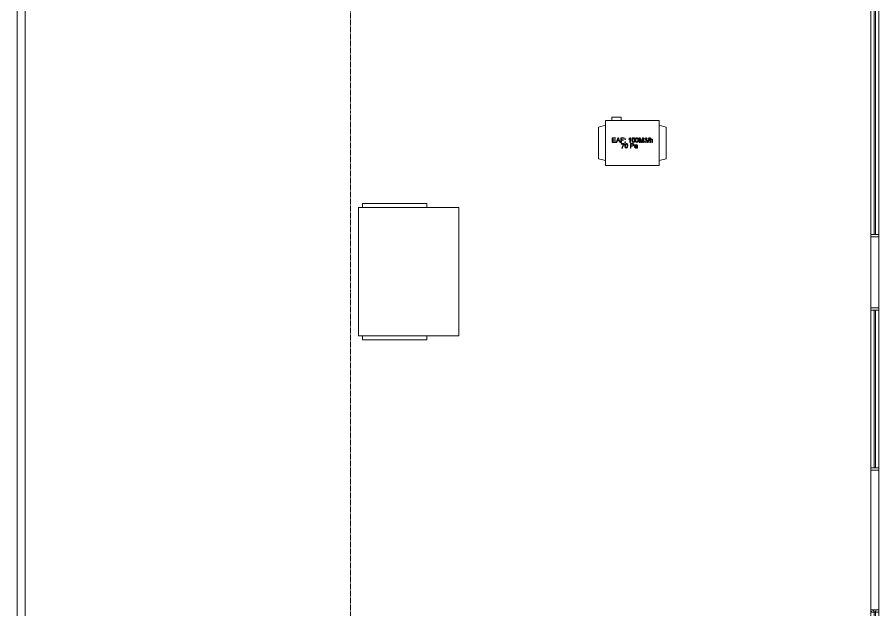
# Model space of a CAD drawing. Header units: millimetres. Extents: x -21807 to 22087, y 36760 to 60640.
# Drawn here: x 8789 to 14251, y 53122 to 56881 of the extents above; entities that cross this region are included whole.
import ezdxf

# ---------------------------------------------------------------- set-up
doc = ezdxf.new("R2010")
doc.units = ezdxf.units.MM
doc.linetypes.add('Grid Line', pattern=[22.225, 12.7, -3.175, 3.175, -3.175])
doc.layers.add('A-FLOR', color=7, linetype='Continuous', lineweight=9, true_color=0x007f00)
doc.layers.add('A-GLAZ', color=7, linetype='Continuous', lineweight=9, true_color=0x00007f)
for name, color, linetype, lineweight in [('A-WALL', 7, 'Continuous', 9), ('M-EQPM', 7, 'Continuous', 5), ('S-GRID', 7, 'Continuous', 9)]:
    doc.layers.add(name, color=color, linetype=linetype, lineweight=lineweight)

# ---------------------------------------------------------------- blocks, each defined once
blk = doc.blocks.new('AK_OViewTuongPanel - 2000x1200-1198638-MẶT BẰNG HỆ THỐNG GIÓ CẤP AHU')
at = {"layer": 'A-GLAZ', "color": 9, "lineweight": 13, "true_color": 0xaaaad4}
for p, q in [((-1015, 25), (-1015, -25)), ((-1000, 25), (-1015, 25)), ((-1015, -25), (-1015, 25)), ((-1015, 25), (1015, 25)), ((-1000, -25), (-1000, 25)), ((1000, 25), (-1000, 25)), ((-1000, 25), (-1000, -25)), ((1000, 5), (-1000, 5)), ((-1000, 5), (-1000, -5)), ((-1000, -5), (-1000, 5)), ((-1000, 5), (1000, 5)), ((1015, 25), (1000, 25)), ((1000, 25), (1000, -25)), ((1000, -25), (1000, 25)), ((1000, -5), (1000, 5)), ((1000, 5), (1000, -5)), ((1015, -25), (1015, 25)), ((1015, 25), (1015, -25)), ((-1015, -25), (-1000, -25)), ((1015, -25), (-1015, -25)), ((-1000, -5), (1000, -5)), ((1000, -5), (-1000, -5)), ((-1000, -25), (1000, -25)), ((1000, -25), (1015, -25))]:
    blk.add_line(p, q, dxfattribs=at)
blk = doc.blocks.new('AK_OViewTuongPanel - 1000x1200-1199073-MẶT BẰNG HỆ THỐNG GIÓ CẤP AHU')
at = {"layer": 'A-GLAZ', "true_color": 0xaaaaaa}
h = blk.add_hatch(dxfattribs=at)
h.set_pattern_fill('FP_1', color=253, style=0, pattern_type=2)
h.set_pattern_definition([(307.5, (-54521.94, 12426.41), (107.6708, 3.52028), [7.376, -77.561, 7.376, -87.62, -90.805]), (307.5, (-54521.94, 12426.41), (107.6708, 3.52028), [-179.934, 7.376, -83.429]), (277.5, (-54521.94, 12426.41), (157.70153, -98.89488), [7.376, -38.445, 7.376, -69.179, -29.337]), (277.5, (-54521.94, 12426.41), (157.70153, -98.89488), [-122.377, 7.376, -21.961]), (237.5, (-54521.94, 12495.14), (0.31631, -174.01878), [7.376, -20.564, 7.376, -93.208, -131.318]), (237.5, (-54521.94, 12495.14), (0.31631, -174.01878), [-128.524, 7.376, -123.942]), (227.5, (-54521.94, 12495.14), (49.0445, -167.9829), [7.376, -6.594, 7.376, -58.562, -75.438]), (227.5, (-54521.94, 12495.14), (49.0445, -167.9829), [-79.908, 7.376, -68.062])])
h.paths.add_polyline_path([(-515, 25), (-515, -25), (-500, -25), (-500, 25)])
h.paths.add_polyline_path([(500, 25), (500, -25), (515, -25), (515, 25)])
at = {"layer": 'A-GLAZ', "color": 9, "lineweight": 13, "true_color": 0xaaaad4}
for p, q in [((-515, 25), (515, 25)), ((-515, -25), (-515, 25)), ((-515, 25), (-515, -25)), ((-500, 25), (-515, 25)), ((-500, 25), (-500, -25)), ((500, 25), (-500, 25)), ((-500, -25), (-500, 25)), ((500, 5), (-500, 5)), ((-500, 5), (-500, -5)), ((-500, -5), (-500, 5)), ((-500, 5), (500, 5)), ((500, -25), (500, 25)), ((515, 25), (500, 25)), ((500, 25), (500, -25)), ((500, -5), (500, 5)), ((500, 5), (500, -5)), ((515, 25), (515, -25)), ((515, -25), (515, 25)), ((515, -25), (-515, -25)), ((-515, -25), (-500, -25)), ((-500, -5), (500, -5)), ((500, -5), (-500, -5)), ((-500, -25), (500, -25)), ((500, -25), (515, -25))]:
    blk.add_line(p, q, dxfattribs=at)
blk = doc.blocks.new('AK_OViewTuongPanel - 2000x1200-V28-MẶT BẰNG HỆ THỐNG GIÓ CẤP AHU')
at = {"layer": 'A-GLAZ', "true_color": 0xaaaaaa}
h = blk.add_hatch(dxfattribs=at)
h.set_pattern_fill('FP_17', color=253, style=0, pattern_type=2)
h.set_pattern_definition([(307.5, (-52106.94, 12426.41), (107.6708, 3.52028), [7.376, -77.561, 7.376, -87.62, -90.805]), (307.5, (-52106.94, 12426.41), (107.6708, 3.52028), [-179.934, 7.376, -83.429]), (277.5, (-52106.94, 12426.41), (157.70153, -98.89488), [7.376, -38.445, 7.376, -69.179, -29.337]), (277.5, (-52106.94, 12426.41), (157.70153, -98.89488), [-122.377, 7.376, -21.961]), (237.5, (-52106.94, 12495.14), (0.31631, -174.01878), [7.376, -20.564, 7.376, -93.208, -131.318]), (237.5, (-52106.94, 12495.14), (0.31631, -174.01878), [-128.524, 7.376, -123.942]), (227.5, (-52106.94, 12495.14), (49.0445, -167.9829), [7.376, -6.594, 7.376, -58.562, -75.438]), (227.5, (-52106.94, 12495.14), (49.0445, -167.9829), [-79.908, 7.376, -68.062])])
h.paths.add_polyline_path([(-1015, -25), (-1000, -25), (-1000, 25), (-1015, 25)])
h.paths.add_polyline_path([(1000, -25), (1015, -25), (1015, 25), (1000, 25)])
at = {"layer": 'A-GLAZ', "color": 9, "lineweight": 13, "true_color": 0xaaaad4}
for p, q in [((-1015, 25), (-1015, -25)), ((-1000, 25), (-1015, 25)), ((-1015, -25), (-1015, 25)), ((-1015, 25), (1015, 25)), ((-1000, -25), (-1000, 25)), ((1000, 25), (-1000, 25)), ((-1000, 25), (-1000, -25)), ((1000, 5), (-1000, 5)), ((-1000, 5), (-1000, -5)), ((-1000, -5), (-1000, 5)), ((-1000, 5), (1000, 5)), ((1015, 25), (1000, 25)), ((1000, 25), (1000, -25)), ((1000, -25), (1000, 25)), ((1000, -5), (1000, 5)), ((1000, 5), (1000, -5)), ((1015, -25), (1015, 25)), ((1015, 25), (1015, -25)), ((-1015, -25), (-1000, -25)), ((1015, -25), (-1015, -25)), ((-1000, -5), (1000, -5)), ((1000, -5), (-1000, -5)), ((-1000, -25), (1000, -25)), ((1000, -25), (1015, -25))]:
    blk.add_line(p, q, dxfattribs=at)
blk = doc.blocks.new('AK-SGS-M3-A_rvt-1-MẶT BẰNG HỆ THỐNG GIÓ CẤP AHU')
at = {"layer": 'A-WALL', "color": 253, "lineweight": 13, "true_color": 0xaaaaaa}
for p, q in [((8788.9, 58136.9), (8788.9, 45066.9)), ((14251.4, 45016.9), (14251.4, 58166.9)), ((8788.9, 58116.9), (8788.9, 45066.9)), ((14201.4, 58116.9), (14201.4, 49851.9)), ((8838.9, 45066.9), (8838.9, 57756.9)), ((8838.9, 45066.9), (8838.9, 57756.9)), ((14201.4, 55486.9), (14201.4, 57516.9)), ((14251.4, 57516.9), (14251.4, 55486.9)), ((14251.4, 55486.9), (14201.4, 55486.9)), ((14201.4, 55486.9), (14201.4, 55036.9)), ((14251.4, 55486.9), (14201.4, 55486.9)), ((14251.4, 55036.9), (14251.4, 55486.9)), ((14201.4, 55036.9), (14251.4, 55036.9)), ((14201.4, 55036.9), (14251.4, 55036.9)), ((14201.4, 54006.9), (14201.4, 55036.9)), ((14251.4, 55036.9), (14251.4, 54006.9)), ((14251.4, 54006.9), (14201.4, 54006.9)), ((14201.4, 54006.9), (14201.4, 53121.9)), ((14251.4, 54006.9), (14201.4, 54006.9)), ((14251.4, 53121.9), (14251.4, 54006.9)), ((14201.4, 53121.9), (14251.4, 53121.9)), ((14201.4, 53121.9), (14251.4, 53121.9))]:
    blk.add_line(p, q, dxfattribs=at)
at = {"layer": 'A-GLAZ', "color": 9, "lineweight": 13, "true_color": 0xaaaad4}
for name, p, rotation in [('AK_OViewTuongPanel - 2000x1200-1198638-MẶT BẰNG HỆ THỐNG GIÓ CẤP AHU', (14226.4, 56501.9), 269.9999999999999), ('AK_OViewTuongPanel - 1000x1200-1199073-MẶT BẰNG HỆ THỐNG GIÓ CẤP AHU', (14226.4, 54521.9), 89.99999999999993), ('AK_OViewTuongPanel - 2000x1200-V28-MẶT BẰNG HỆ THỐNG GIÓ CẤP AHU', (14226.4, 52106.9), 89.99999999999993)]:
    blk.add_blockref(name, p, dxfattribs=dict(at, rotation=rotation))
blk = doc.blocks.new('AHU Filter - Panel - Angle - For 3 Square Feet of Coil-2285276-MẶT BẰNG HỆ THỐNG GIÓ CẤP AHU')
at = {"layer": 'M-EQPM'}
for p, q in [((406.4, 635), (-406.4, 635)), ((-406.4, 635), (-406.4, 0)), ((-406.4, 0), (-406.4, 635)), ((-406.4, 635), (406.4, 635)), ((-406.4, 635), (406.4, 635)), ((-406.4, 635), (-406.4, 0)), ((406.4, 0), (406.4, 635)), ((406.4, 635), (406.4, 0)), ((406.4, 635), (406.4, 0)), ((-431.8, 25.4), (-431.8, 431.8)), ((-431.8, 431.8), (-431.8, 25.4)), ((-431.8, 431.8), (-406.4, 431.8)), ((-431.8, 431.8), (-406.4, 431.8)), ((-431.8, 431.8), (-431.8, 25.4)), ((-431.8, 431.8), (-406.4, 431.8)), ((-406.4, 25.4), (-406.4, 431.8)), ((-406.4, 431.8), (-406.4, 25.4)), ((406.4, 25.4), (406.4, 431.8)), ((406.4, 431.8), (406.4, 25.4)), ((406.4, 431.8), (431.8, 431.8)), ((406.4, 431.8), (431.8, 431.8)), ((406.4, 431.8), (431.8, 431.8)), ((431.8, 25.4), (431.8, 431.8)), ((431.8, 431.8), (431.8, 25.4)), ((431.8, 431.8), (431.8, 25.4)), ((-406.4, 25.4), (-431.8, 25.4)), ((-431.8, 25.4), (-406.4, 25.4)), ((-431.8, 25.4), (-406.4, 25.4)), ((431.8, 25.4), (406.4, 25.4)), ((406.4, 25.4), (431.8, 25.4)), ((406.4, 25.4), (431.8, 25.4)), ((-406.4, 0), (406.4, 0)), ((406.4, 0), (-406.4, 0)), ((-406.4, 0), (406.4, 0))]:
    blk.add_line(p, q, dxfattribs=at)
blk = doc.blocks.new('03_DSC_VA_Fan _inline_ - QUẠT CẤP HỘP-2126226-MẶT BẰNG HỆ THỐNG GIÓ CẤP AHU')
at = {"layer": 'M-EQPM'}
for p, q in [((-215, 100), (-170.2, 112.5)), ((-215, 100), (-170.2, 112.5)), ((170.2, 142.5), (-170.2, 142.5)), ((-170.2, 142.5), (-170.2, -142.5)), ((-170.2, -142.5), (-170.2, 142.5)), ((-170.2, 142.5), (170.2, 142.5)), ((-70.2, 162.5), (-130.2, 162.5)), ((-130.2, 162.5), (-130.2, 142.5)), ((-130.2, 142.5), (-130.2, 162.5)), ((-130.2, 162.5), (-70.2, 162.5)), ((-130.2, 142.5), (-70.2, 142.5)), ((-70.2, 142.5), (-130.2, 142.5)), ((-70.2, 142.5), (-70.2, 162.5)), ((-70.2, 162.5), (-70.2, 142.5)), ((170.2, -142.5), (170.2, 142.5)), ((170.2, 142.5), (170.2, -142.5)), ((170.2, 112.5), (215, 100)), ((170.2, 112.5), (215, 100)), ((-215, 71), (-215, 100)), ((-215, -100), (-215, 100)), ((-215, -71), (-215, 71)), ((215, 100), (215, 71)), ((215, 100), (215, -100)), ((215, 71), (215, -71)), ((-105.9, 32.8), (-127.2, 32.8)), ((-127.2, 32.8), (-127.2, 3.2)), ((-127.2, 3.2), (-105.5, 3.2)), ((-123.5, 20.3), (-123.5, 29.1)), ((-123.5, 29.1), (-105.9, 29.1)), ((-106.8, 20.3), (-123.5, 20.3)), ((-123.5, 6.9), (-123.5, 16.6)), ((-123.5, 16.6), (-106.8, 16.6)), ((-105.5, 6.9), (-123.5, 6.9)), ((-106.8, 16.6), (-106.8, 20.3)), ((-105.9, 29.1), (-105.9, 32.8)), ((-105.5, 3.2), (-105.5, 6.9)), ((-91.6, 32.8), (-103.4, 3.2)), ((-103.4, 3.2), (-99.5, 3.2)), ((-99.5, 3.2), (-96.1, 12.5)), ((-96.1, 12.5), (-83.9, 12.5)), ((-94.7, 16.2), (-91.8, 24.1)), ((-85.3, 16.2), (-94.7, 16.2)), ((-91.8, 24.1), (-90, 29.1)), ((-88.4, 32.8), (-91.6, 32.8)), ((-90, 29.1), (-87.9, 23.4)), ((-76.6, 3.2), (-88.4, 32.8)), ((-87.9, 23.4), (-85.3, 16.2)), ((-83.9, 12.5), (-80.5, 3.2)), ((-80.5, 3.2), (-76.6, 3.2)), ((-52.8, 32.8), (-72.7, 32.8)), ((-72.7, 32.8), (-72.7, 3.2)), ((-72.7, 3.2), (-69, 3.2)), ((-69, 20.3), (-69, 29.1)), ((-69, 29.1), (-52.8, 29.1)), ((-55.2, 20.3), (-69, 20.3)), ((-69, 3.2), (-69, 16.6)), ((-69, 16.6), (-55.2, 16.6)), ((-55.2, 16.6), (-55.2, 20.3)), ((-52.8, 29.1), (-52.8, 32.8)), ((-43.6, 24.9), (-47.3, 24.9)), ((-47.3, 24.9), (-47.3, 21.2)), ((-47.3, 21.2), (-43.6, 21.2)), ((-43.6, 6.9), (-47.3, 6.9)), ((-47.3, 6.9), (-47.3, 3.2)), ((-47.3, 3.2), (-43.6, 3.2)), ((-43.6, 21.2), (-43.6, 24.9)), ((-43.6, 3.2), (-43.6, 6.9)), ((-17.9, 28.8), (-23.3, 25.4)), ((-23.3, 25.4), (-23.3, 21.9)), ((-23.3, 21.9), (-19.4, 23.8)), ((-19.4, 23.8), (-15.9, 26.2)), ((-14.6, 32.8), (-17.9, 28.8)), ((-15.9, 26.2), (-15.9, 3.2)), ((-15.9, 3.2), (-12.2, 3.2)), ((-12.2, 32.8), (-14.6, 32.8)), ((-12.2, 3.2), (-12.2, 32.8)), ((-2.4, 26.3), (-3.5, 17.8)), ((-3.5, 17.8), (-0.5, 5.6)), ((0.8, 31.2), (-2.4, 26.3)), ((-0.5, 5.6), (6.2, 2.8)), ((0.2, 17.8), (2, 27.1)), ((2, 8.6), (0.2, 17.8)), ((6.2, 32.8), (0.8, 31.2)), ((2, 27.1), (6.2, 29.1)), ((6.2, 6.5), (2, 8.6)), ((10.5, 31.8), (6.2, 32.8)), ((6.2, 29.1), (10.6, 26.8)), ((10.5, 8.6), (6.2, 6.5)), ((6.2, 2.8), (11.6, 4.4)), ((13.5, 29.1), (10.5, 31.8)), ((12.2, 17.8), (10.5, 8.6)), ((10.6, 26.8), (12.2, 17.8)), ((11.6, 4.4), (14.8, 9.3)), ((15.3, 24.7), (13.5, 29.1)), ((14.8, 9.3), (15.9, 17.8)), ((15.9, 17.8), (15.3, 24.7)), ((20.2, 26.3), (19.2, 17.8)), ((19.2, 17.8), (22.1, 5.6)), ((23.5, 31.2), (20.2, 26.3)), ((22.1, 5.6), (28.8, 2.8)), ((22.8, 17.8), (24.6, 27.1)), ((24.6, 8.6), (22.8, 17.8)), ((28.8, 32.8), (23.5, 31.2)), ((24.6, 27.1), (28.8, 29.1)), ((28.8, 6.5), (24.6, 8.6)), ((33.2, 31.8), (28.8, 32.8)), ((28.8, 29.1), (33.2, 26.8)), ((33.1, 8.6), (28.8, 6.5)), ((28.8, 2.8), (34.3, 4.4)), ((34.8, 17.8), (33.1, 8.6)), ((36.1, 29.1), (33.2, 31.8)), ((33.2, 26.8), (34.8, 17.8)), ((34.3, 4.4), (37.5, 9.3)), ((37.9, 24.7), (36.1, 29.1)), ((37.5, 9.3), (38.5, 17.8)), ((38.5, 17.8), (37.9, 24.7)), ((49.5, 32.8), (43.2, 32.8)), ((43.2, 32.8), (43.2, 3.2)), ((43.2, 3.2), (46.8, 3.2)), ((46.8, 3.2), (46.8, 29.1)), ((46.8, 29.1), (54.3, 3.2)), ((55.6, 11.9), (49.5, 32.8)), ((54.3, 3.2), (59.3, 3.2)), ((56.8, 7.6), (55.6, 11.9)), ((58.1, 12.3), (56.8, 7.6)), ((64, 32.8), (58.1, 12.3)), ((59.3, 3.2), (66.7, 29.1)), ((70.4, 32.8), (64, 32.8)), ((66.7, 29.1), (66.7, 3.2)), ((66.7, 3.2), (70.4, 3.2)), ((70.4, 3.2), (70.4, 32.8)), ((79.2, 11.5), (75.5, 11.1)), ((75.5, 11.1), (78.4, 5.1)), ((78.9, 30.7), (75.9, 24.9)), ((75.9, 24.9), (79.6, 24.5)), ((78.4, 5.1), (84.9, 2.8)), ((84.8, 32.8), (78.9, 30.7)), ((81.2, 7.7), (79.2, 11.5)), ((79.6, 24.5), (81.4, 27.9)), ((85, 6.5), (81.2, 7.7)), ((81.4, 27.9), (84.9, 29.1)), ((83.1, 20.8), (82.7, 17.1)), ((82.7, 17.1), (85.3, 17.5)), ((87.9, 21.8), (83.1, 20.8)), ((89.3, 31.8), (84.8, 32.8)), ((84.9, 29.1), (88.4, 27.9)), ((84.9, 2.8), (92, 5.5)), ((89.5, 8.1), (85, 6.5)), ((85.3, 17.5), (89.5, 16)), ((89.8, 25), (87.9, 21.8)), ((88.4, 27.9), (89.8, 25)), ((92.4, 29), (89.3, 31.8)), ((89.4, 19.4), (92.4, 21.9)), ((93.4, 16.9), (89.4, 19.4)), ((89.5, 16), (91.2, 12.2)), ((91.2, 12.2), (89.5, 8.1)), ((92, 5.5), (94.8, 12.1)), ((93.5, 25.3), (92.4, 29)), ((92.4, 21.9), (93.5, 25.3)), ((94.8, 12.1), (93.4, 16.9)), ((104.5, 32.8), (96.2, 3.2)), ((96.2, 3.2), (99.6, 3.2)), ((99.6, 3.2), (107.9, 32.8)), ((107.9, 32.8), (104.5, 32.8)), ((114.2, 32.8), (110.5, 32.8)), ((110.5, 32.8), (110.5, 3.2)), ((110.5, 3.2), (114.2, 3.2)), ((114.2, 21.9), (114.2, 32.8)), ((120.7, 25.4), (114.2, 21.9)), ((114.2, 14.8), (114.8, 18.6)), ((114.2, 3.2), (114.2, 14.8)), ((114.8, 18.6), (116.9, 20.9)), ((116.9, 20.9), (119.9, 21.7)), ((119.9, 21.7), (123.2, 20.5)), ((124.8, 24.4), (120.7, 25.4)), ((123.2, 20.5), (124.4, 16.6)), ((124.4, 16.6), (124.4, 3.2)), ((124.4, 3.2), (128.1, 3.2)), ((127.3, 21.8), (124.8, 24.4)), ((128.1, 17), (127.3, 21.8)), ((128.1, 3.2), (128.1, 17)), ((-51.5, -4.2), (-70.8, -4.2)), ((-70.8, -4.2), (-70.8, -7.8)), ((-70.8, -7.8), (-55.2, -7.8)), ((-64.8, -24.9), (-66.2, -33.2)), ((-66.2, -33.2), (-62.5, -33.2)), ((-60.7, -15.5), (-64.8, -24.9)), ((-62.5, -33.2), (-61.2, -25.2)), ((-61.2, -25.2), (-57, -15.1)), ((-55.2, -7.8), (-60.7, -15.5)), ((-57, -15.1), (-51.5, -7.1)), ((-51.5, -7.1), (-51.5, -4.2)), ((-47.1, -10.2), (-48.2, -18.7)), ((-48.2, -18.7), (-45.3, -30.9)), ((-43.9, -5.3), (-47.1, -10.2)), ((-45.3, -30.9), (-38.5, -33.7)), ((-44.5, -18.7), (-42.8, -9.4)), ((-42.8, -27.9), (-44.5, -18.7)), ((-38.5, -3.7), (-43.9, -5.3)), ((-42.8, -9.4), (-38.6, -7.4)), ((-38.5, -30), (-42.8, -27.9)), ((-38.6, -7.4), (-34.2, -9.6)), ((-34.2, -4.6), (-38.5, -3.7)), ((-34.3, -27.9), (-38.5, -30)), ((-38.5, -33.7), (-33.1, -32.1)), ((-32.5, -18.7), (-34.3, -27.9)), ((-31.2, -7.4), (-34.2, -4.6)), ((-34.2, -9.6), (-32.5, -18.7)), ((-33.1, -32.1), (-29.9, -27.2)), ((-29.5, -11.8), (-31.2, -7.4)), ((-29.9, -27.2), (-28.8, -18.7)), ((-28.8, -18.7), (-29.5, -11.8)), ((-1.7, -3.7), (-12.7, -3.7)), ((-12.7, -3.7), (-12.7, -33.2)), ((-12.7, -33.2), (-9, -33.2)), ((-9, -17.5), (-9, -7.4)), ((-9, -7.4), (-1.4, -7.4)), ((-1.3, -17.5), (-9, -17.5)), ((-9, -33.2), (-9, -21.2)), ((-9, -21.2), (-1.5, -21.2)), ((2.7, -4), (-1.7, -3.7)), ((-1.5, -21.2), (7.1, -18.6)), ((-1.4, -7.4), (2.3, -7.6)), ((4.2, -16.2), (-1.3, -17.5)), ((2.3, -7.6), (4.8, -9.3)), ((6.3, -5.4), (2.7, -4)), ((5.8, -12.4), (4.2, -16.2)), ((4.8, -9.3), (5.8, -12.4)), ((8.6, -8.2), (6.3, -5.4)), ((7.1, -18.6), (9.5, -12.2)), ((9.5, -12.2), (8.6, -8.2)), ((13.9, -24.5), (13.2, -27.5)), ((13.2, -27.5), (15, -31.9)), ((15.2, -13.9), (13.6, -17.5)), ((13.6, -17.5), (17.3, -18)), ((15.7, -22.4), (13.9, -24.5)), ((15, -31.9), (20.4, -33.7)), ((18.4, -11.8), (15.2, -13.9)), ((18.3, -21.2), (15.7, -22.4)), ((17.3, -18), (19.1, -15.5)), ((17.4, -25.8), (18.8, -24.8)), ((17.9, -29.2), (17.4, -25.8)), ((21.2, -30), (17.9, -29.2)), ((21.5, -20.7), (18.3, -21.2)), ((23.3, -11.1), (18.4, -11.8)), ((18.8, -24.8), (22, -24.2)), ((19.1, -15.5), (22.8, -14.8)), ((20.4, -33.7), (24.3, -33)), ((24.9, -29.1), (21.2, -30)), ((27.9, -19.4), (21.5, -20.7)), ((22, -24.2), (27.9, -23.6)), ((22.8, -14.8), (26.9, -15.8)), ((27.8, -11.7), (23.3, -11.1)), ((24.3, -33), (27.9, -30.5)), ((27.3, -27), (24.9, -29.1)), ((26.9, -15.8), (27.9, -19.4)), ((27.9, -23.6), (27.3, -27)), ((30.3, -13.4), (27.8, -11.7)), ((27.9, -30.5), (28.8, -33.2)), ((28.8, -33.2), (32.5, -33.2)), ((31.4, -15.9), (30.3, -13.4)), ((31.6, -19.1), (31.4, -15.9)), ((31.6, -23.7), (31.6, -19.1)), ((31.8, -30.1), (31.6, -23.7)), ((32.5, -33.2), (31.8, -30.1)), ((-215, -100), (-215, -71)), ((-170.2, -112.5), (-215, -100)), ((-215, -100), (-170.2, -112.5)), ((170.2, -112.5), (215, -100)), ((215, -100), (170.2, -112.5)), ((215, -71), (215, -100)), ((-170.2, -142.5), (170.2, -142.5)), ((170.2, -142.5), (-170.2, -142.5)), ((-127.2, -142.5), (-105.5, -142.5)), ((-105.9, -142.5), (-127.2, -142.5)), ((-105.5, -142.5), (-123.5, -142.5)), ((-123.5, -142.5), (-106.8, -142.5)), ((-106.8, -142.5), (-123.5, -142.5)), ((-123.5, -142.5), (-105.9, -142.5)), ((-103.4, -142.5), (-99.5, -142.5)), ((-91.6, -142.5), (-103.4, -142.5)), ((-99.5, -142.5), (-96.1, -142.5)), ((-96.1, -142.5), (-83.9, -142.5)), ((-94.7, -142.5), (-91.8, -142.5)), ((-85.3, -142.5), (-94.7, -142.5)), ((-91.8, -142.5), (-90, -142.5)), ((-88.4, -142.5), (-91.6, -142.5)), ((-90, -142.5), (-87.9, -142.5)), ((-76.6, -142.5), (-88.4, -142.5)), ((-87.9, -142.5), (-85.3, -142.5)), ((-83.9, -142.5), (-80.5, -142.5)), ((-80.5, -142.5), (-76.6, -142.5)), ((-72.7, -142.5), (-69, -142.5)), ((-52.8, -142.5), (-72.7, -142.5)), ((-69, -142.5), (-55.2, -142.5)), ((-55.2, -142.5), (-69, -142.5)), ((-69, -142.5), (-52.8, -142.5)), ((-47.3, -142.5), (-43.6, -142.5)), ((-43.6, -142.5), (-47.3, -142.5)), ((-47.3, -142.5), (-43.6, -142.5)), ((-43.6, -142.5), (-47.3, -142.5)), ((-17.9, -142.5), (-23.3, -142.5)), ((-23.3, -142.5), (-19.4, -142.5)), ((-22.6, -142.5), (-6.9, -142.5)), ((-3.2, -142.5), (-22.6, -142.5)), ((-19.4, -142.5), (-15.9, -142.5)), ((-16.5, -142.5), (-18, -142.5)), ((-18, -142.5), (-14.3, -142.5)), ((-14.6, -142.5), (-17.9, -142.5)), ((-12.5, -142.5), (-16.5, -142.5)), ((-15.9, -142.5), (-12.2, -142.5)), ((-12.2, -142.5), (-14.6, -142.5)), ((-14.3, -142.5), (-12.9, -142.5)), ((-12.9, -142.5), (-8.7, -142.5)), ((-6.9, -142.5), (-12.5, -142.5)), ((-8.7, -142.5), (-3.2, -142.5)), ((-3.5, -142.5), (-0.5, -142.5)), ((-2.4, -142.5), (-3.5, -142.5)), ((0.8, -142.5), (-2.4, -142.5)), ((-0.5, -142.5), (6.2, -142.5)), ((0, -142.5), (2.9, -142.5)), ((1.1, -142.5), (0, -142.5)), ((0.2, -142.5), (2, -142.5)), ((2, -142.5), (0.2, -142.5)), ((6.2, -142.5), (0.8, -142.5)), ((4.3, -142.5), (1.1, -142.5)), ((2, -142.5), (6.2, -142.5)), ((6.2, -142.5), (2, -142.5)), ((2.9, -142.5), (9.7, -142.5)), ((3.7, -142.5), (5.5, -142.5)), ((5.4, -142.5), (3.7, -142.5)), ((9.7, -142.5), (4.3, -142.5)), ((9.7, -142.5), (5.4, -142.5)), ((5.5, -142.5), (9.6, -142.5)), ((6.2, -142.5), (11.6, -142.5)), ((10.5, -142.5), (6.2, -142.5)), ((6.2, -142.5), (10.6, -142.5)), ((10.5, -142.5), (6.2, -142.5)), ((9.6, -142.5), (14, -142.5)), ((9.7, -142.5), (15.1, -142.5)), ((14, -142.5), (9.7, -142.5)), ((14, -142.5), (9.7, -142.5)), ((13.5, -142.5), (10.5, -142.5)), ((12.2, -142.5), (10.5, -142.5)), ((10.6, -142.5), (12.2, -142.5)), ((11.6, -142.5), (14.8, -142.5)), ((15.3, -142.5), (13.5, -142.5)), ((17, -142.5), (14, -142.5)), ((14, -142.5), (15.7, -142.5)), ((15.7, -142.5), (14, -142.5)), ((14.8, -142.5), (15.9, -142.5)), ((15.1, -142.5), (18.3, -142.5)), ((15.9, -142.5), (15.3, -142.5)), ((18.7, -142.5), (17, -142.5)), ((18.3, -142.5), (19.4, -142.5)), ((19.4, -142.5), (18.7, -142.5)), ((19.2, -142.5), (22.1, -142.5)), ((20.2, -142.5), (19.2, -142.5)), ((23.5, -142.5), (20.2, -142.5)), ((22.1, -142.5), (28.8, -142.5)), ((22.8, -142.5), (24.6, -142.5)), ((24.6, -142.5), (22.8, -142.5)), ((28.8, -142.5), (23.5, -142.5)), ((24.6, -142.5), (28.8, -142.5)), ((28.8, -142.5), (24.6, -142.5)), ((28.8, -142.5), (34.3, -142.5)), ((33.2, -142.5), (28.8, -142.5)), ((28.8, -142.5), (33.2, -142.5)), ((33.1, -142.5), (28.8, -142.5)), ((34.8, -142.5), (33.1, -142.5)), ((36.1, -142.5), (33.2, -142.5)), ((33.2, -142.5), (34.8, -142.5)), ((34.3, -142.5), (37.5, -142.5)), ((35.5, -142.5), (39.2, -142.5)), ((46.5, -142.5), (35.5, -142.5)), ((37.9, -142.5), (36.1, -142.5)), ((37.5, -142.5), (38.5, -142.5)), ((38.5, -142.5), (37.9, -142.5)), ((39.2, -142.5), (46.7, -142.5)), ((39.2, -142.5), (46.9, -142.5)), ((47, -142.5), (39.2, -142.5)), ((43.2, -142.5), (46.8, -142.5)), ((49.5, -142.5), (43.2, -142.5)), ((50.9, -142.5), (46.5, -142.5)), ((46.7, -142.5), (55.3, -142.5)), ((46.8, -142.5), (54.3, -142.5)), ((46.9, -142.5), (50.6, -142.5)), ((52.4, -142.5), (47, -142.5)), ((55.6, -142.5), (49.5, -142.5)), ((50.6, -142.5), (53.1, -142.5)), ((54.5, -142.5), (50.9, -142.5)), ((54, -142.5), (52.4, -142.5)), ((53.1, -142.5), (54, -142.5)), ((54.3, -142.5), (59.3, -142.5)), ((56.8, -142.5), (54.5, -142.5)), ((55.3, -142.5), (57.7, -142.5)), ((56.8, -142.5), (55.6, -142.5)), ((58.1, -142.5), (56.8, -142.5)), ((57.7, -142.5), (56.8, -142.5)), ((64, -142.5), (58.1, -142.5)), ((59.3, -142.5), (66.7, -142.5)), ((62.1, -142.5), (61.4, -142.5)), ((61.4, -142.5), (63.3, -142.5)), ((63.4, -142.5), (61.8, -142.5)), ((61.8, -142.5), (65.5, -142.5)), ((63.9, -142.5), (62.1, -142.5)), ((63.3, -142.5), (68.6, -142.5)), ((66.7, -142.5), (63.4, -142.5)), ((66.5, -142.5), (63.9, -142.5)), ((70.4, -142.5), (64, -142.5)), ((65.5, -142.5), (67.3, -142.5)), ((66.2, -142.5), (65.6, -142.5)), ((65.6, -142.5), (67, -142.5)), ((69.4, -142.5), (66.2, -142.5)), ((69.7, -142.5), (66.5, -142.5)), ((66.7, -142.5), (70.4, -142.5)), ((71.5, -142.5), (66.7, -142.5)), ((67, -142.5), (70.2, -142.5)), ((67.3, -142.5), (71.1, -142.5)), ((68.6, -142.5), (72.6, -142.5)), ((73.1, -142.5), (69.4, -142.5)), ((76.1, -142.5), (69.7, -142.5)), ((70.2, -142.5), (76.1, -142.5)), ((71.1, -142.5), (75.1, -142.5)), ((76, -142.5), (71.5, -142.5)), ((72.6, -142.5), (76.2, -142.5)), ((75.5, -142.5), (73.1, -142.5)), ((75.1, -142.5), (76.1, -142.5)), ((75.5, -142.5), (78.4, -142.5)), ((79.2, -142.5), (75.5, -142.5)), ((76.1, -142.5), (75.5, -142.5)), ((78.9, -142.5), (75.9, -142.5)), ((75.9, -142.5), (79.6, -142.5)), ((78.5, -142.5), (76, -142.5)), ((76.2, -142.5), (77.1, -142.5)), ((77.1, -142.5), (80.8, -142.5)), ((78.4, -142.5), (84.9, -142.5)), ((79.7, -142.5), (78.5, -142.5)), ((84.8, -142.5), (78.9, -142.5)), ((81.2, -142.5), (79.2, -142.5)), ((79.6, -142.5), (81.4, -142.5)), ((79.8, -142.5), (79.7, -142.5)), ((80, -142.5), (79.8, -142.5)), ((80.8, -142.5), (80, -142.5)), ((85, -142.5), (81.2, -142.5)), ((81.4, -142.5), (84.9, -142.5)), ((83.1, -142.5), (82.7, -142.5)), ((82.7, -142.5), (85.3, -142.5)), ((87.9, -142.5), (83.1, -142.5)), ((89.3, -142.5), (84.8, -142.5)), ((84.9, -142.5), (92, -142.5)), ((84.9, -142.5), (88.4, -142.5)), ((89.5, -142.5), (85, -142.5)), ((85.3, -142.5), (89.5, -142.5)), ((89.8, -142.5), (87.9, -142.5)), ((88.4, -142.5), (89.8, -142.5)), ((92.4, -142.5), (89.3, -142.5)), ((93.4, -142.5), (89.4, -142.5)), ((89.4, -142.5), (92.4, -142.5)), ((89.5, -142.5), (91.2, -142.5)), ((91.2, -142.5), (89.5, -142.5)), ((92, -142.5), (94.8, -142.5)), ((92.4, -142.5), (93.5, -142.5)), ((93.5, -142.5), (92.4, -142.5)), ((94.8, -142.5), (93.4, -142.5)), ((96.2, -142.5), (99.6, -142.5)), ((104.5, -142.5), (96.2, -142.5)), ((99.6, -142.5), (107.9, -142.5)), ((107.9, -142.5), (104.5, -142.5)), ((110.5, -142.5), (114.2, -142.5)), ((114.2, -142.5), (110.5, -142.5)), ((114.2, -142.5), (114.8, -142.5)), ((120.7, -142.5), (114.2, -142.5)), ((114.8, -142.5), (116.9, -142.5)), ((116.9, -142.5), (119.9, -142.5)), ((119.9, -142.5), (123.2, -142.5)), ((124.8, -142.5), (120.7, -142.5)), ((123.2, -142.5), (124.4, -142.5)), ((124.4, -142.5), (128.1, -142.5)), ((127.3, -142.5), (124.8, -142.5)), ((128.1, -142.5), (127.3, -142.5))]:
    blk.add_line(p, q, dxfattribs=at)
at = {"layer": 'M-EQPM', "flags": 128}
for points in [[(-170.2, -112.5), (-170.2, -37.5), (-170.2, 37.5), (-170.2, 112.5)], [(-170.2, 112.5), (-170.2, 37.5), (-170.2, -37.5), (-170.2, -112.5)], [(170.2, -112.5), (170.2, -37.5), (170.2, 37.5), (170.2, 112.5)], [(170.2, 112.5), (170.2, 37.5), (170.2, -37.5), (170.2, -112.5)]]:
    blk.add_lwpolyline(points, dxfattribs=at)
blk = doc.blocks.new('AK-SGS-M3-Hrvt_rvt-1-MẶT BẰNG HỆ THỐNG GIÓ CẤP AHU')
at = {"layer": 'A-FLOR', "color": 9, "true_color": 0xaad4aa}
for p, q in [((14251.4, 58166.9), (14251.4, 45016.9)), ((14251.4, 45016.9), (14251.4, 58166.9))]:
    blk.add_line(p, q, dxfattribs=at)
at = {"layer": 'M-EQPM', "color": 5, "lineweight": 25, "true_color": 0x0000ff}
blk.add_blockref('03_DSC_VA_Fan _inline_ - QUẠT CẤP HỘP-2126226-MẶT BẰNG HỆ THỐNG GIÓ CẤP AHU', (12689.1, 56083.8), dxfattribs=at)
at = {"layer": 'M-EQPM', "color": 5, "lineweight": 25, "true_color": 0x0000ff, "rotation": 270.0000000000001}
blk.add_blockref('AHU Filter - Panel - Angle - For 3 Square Feet of Coil-2285276-MẶT BẰNG HỆ THỐNG GIÓ CẤP AHU', (10953.2, 55267.2), dxfattribs=at)

msp = doc.modelspace()

# ---------------------------------------------------------------- linework, layer by layer
at = {"layer": 'S-GRID', "linetype": 'Grid Line'}
msp.add_line((10901.4, 43361.9), (10901.4, 59870.5), dxfattribs=at)

# ---------------------------------------------------------------- block references
at = {"lineweight": 5}
for name in ['AK-SGS-M3-Hrvt_rvt-1-MẶT BẰNG HỆ THỐNG GIÓ CẤP AHU', 'AK-SGS-M3-A_rvt-1-MẶT BẰNG HỆ THỐNG GIÓ CẤP AHU']:
    msp.add_blockref(name, (0, 0), dxfattribs=at)

doc.saveas('drawing.dxf')
